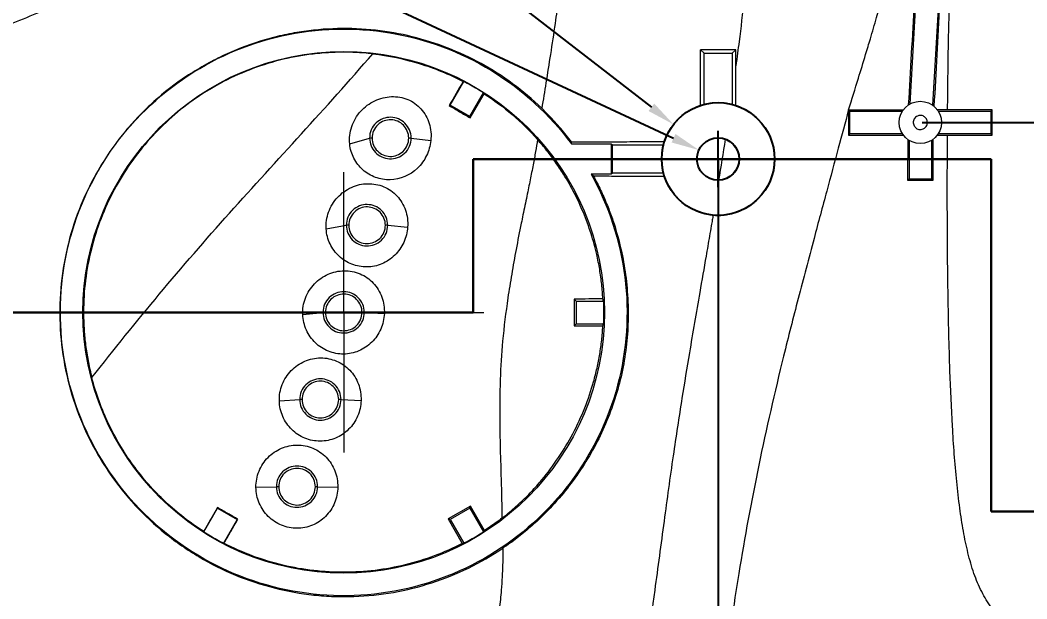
# Model space of a CAD drawing. Header units: inches. Extents: x 1424 to 4050, y 1126 to 1517.
# Drawn here: x 2867.55 to 2903.44, y 1353.7 to 1374.33 of the extents above; entities that cross this region are included whole.
import ezdxf

# ---------------------------------------------------------------- set-up
doc = ezdxf.new("R2010")
doc.units = ezdxf.units.IN
doc.header["$LTSCALE"] = 15
doc.linetypes.add('PHANTOM', pattern=[12.7, 6.35, -1.27, 1.27, -1.27, 1.27, -1.27])
doc.styles.get("Standard").update_dxf_attribs({"font": 'txt', "bigfont": 'gbcbig.shx'})
doc.dimstyles.new('3', dxfattribs={"dimtxt": 3, "dimasz": 1, "dimexe": 0.18, "dimexo": 0.0625, "dimgap": 0.09, "dimtad": 0, "dimdsep": 46, "dimtxsty": 'Standard', "dimcen": 1, "dimclrd": 3, "dimclre": 3, "dimadec": 0, "dimazin": 2, "dimtfac": 1, "dimtofl": 0, "dimtmove": 0, "dimatfit": 3, "dimfxl": 1, "dimtolj": 1, "dimtzin": 0, "dimarcsym": 0})

# ---------------------------------------------------------------- blocks, each defined once
blk = doc.blocks.new('SW_CENTERMARKSYMBOL_9')
at = {"color": 0, "linetype": 'Continuous', "lineweight": 0}
for p, q in [((0, 2.5), (0, 5)), ((0, 0), (0, 2.5)), ((-2.5, 0), (-5, 0)), ((0, 0), (-2.5, 0)), ((0, 0), (0, -2.5)), ((0, 0), (2.5, 0)), ((2.5, 0), (5, 0)), ((0, -2.5), (0, -5))]:
    blk.add_line(p, q, dxfattribs=at)
blk = doc.blocks.new('*D195')
at = {"color": 3, "lineweight": -2}
for p, q in [((2905.881, 1380.933), (2905.881, 1381.933)), ((2900.535, 1380.933), (2906.061, 1380.933)), ((2905.881, 1371.678), (2905.881, 1379.933)), ((2899.703, 1370.678), (2906.061, 1370.678))]:
    blk.add_line(p, q, dxfattribs=at)
at = {"color": 3}
for points in [[(2905.714, 1379.933), (2906.048, 1379.933), (2905.881, 1380.933)], [(2905.714, 1371.678), (2906.048, 1371.678), (2905.881, 1370.678)]]:
    blk.add_solid(points, dxfattribs=at)
at = {"layer": 'Defpoints', "color": 0}
for p in [(2900.472, 1380.933), (2905.881, 1380.933), (2899.64, 1370.678)]:
    blk.add_point(p, dxfattribs=at)
at = {"color": 0, "insert": (2905.881, 1387.273), "char_height": 3, "attachment_point": 5, "rotation": 90}
blk.add_mtext('\\A1;10.25', dxfattribs=at)
blk = doc.blocks.new('*D198')
at = {"color": 3, "lineweight": -2}
for p, q in [((2866.42, 1381.507), (2890.843, 1370.117)), ((2892.432, 1368.375), (2892.432, 1370.375)), ((2891.432, 1369.375), (2893.432, 1369.375))]:
    blk.add_line(p, q, dxfattribs=at)
at = {"color": 3}
blk.add_solid([(2890.913, 1370.268), (2890.773, 1369.965), (2891.749, 1369.694)], dxfattribs=at)
at = {"layer": 'Defpoints', "color": 0}
for p in [(2891.749, 1369.694), (2893.115, 1369.057)]:
    blk.add_point(p, dxfattribs=at)
at = {"color": 0, "insert": (2861.807, 1383.658), "char_height": 3, "attachment_point": 5, "rotation": 334.9966}
blk.add_mtext('\\A1;∅1.51', dxfattribs=at)
blk = doc.blocks.new('*D199')
at = {"color": 3, "lineweight": -2}
for p, q in [((2874.741, 1383.086), (2890.053, 1371.219)), ((2892.432, 1368.375), (2892.432, 1370.375)), ((2891.432, 1369.375), (2893.432, 1369.375))]:
    blk.add_line(p, q, dxfattribs=at)
at = {"color": 3}
blk.add_solid([(2890.155, 1371.351), (2889.951, 1371.087), (2890.844, 1370.607)], dxfattribs=at)
at = {"layer": 'Defpoints', "color": 0}
for p in [(2890.844, 1370.607), (2894.021, 1368.144)]:
    blk.add_point(p, dxfattribs=at)
at = {"color": 0, "insert": (2870.125, 1386.663), "char_height": 3, "attachment_point": 5, "rotation": 322.2249}
blk.add_mtext('\\A1;∅4.02', dxfattribs=at)
blk = doc.blocks.new('*D210')
at = {"color": 3, "lineweight": -2}
for p, q in [((2892.432, 1369.313), (2892.432, 1351.545)), ((2912.733, 1356.75), (2912.733, 1351.545)), ((2893.432, 1351.725), (2898.243, 1351.725)), ((2911.733, 1351.725), (2906.923, 1351.725))]:
    blk.add_line(p, q, dxfattribs=at)
at = {"color": 3}
for points in [[(2893.432, 1351.891), (2893.432, 1351.558), (2892.432, 1351.725)], [(2911.733, 1351.891), (2911.733, 1351.558), (2912.733, 1351.725)]]:
    blk.add_solid(points, dxfattribs=at)
at = {"layer": 'Defpoints', "color": 0}
for p in [(2892.432, 1369.375), (2912.733, 1356.813), (2912.733, 1351.725)]:
    blk.add_point(p, dxfattribs=at)
at = {"color": 0, "insert": (2902.583, 1351.725), "char_height": 3, "attachment_point": 5}
blk.add_mtext('\\A1;20.3', dxfattribs=at)
blk = doc.blocks.new('*D214')
at = {"color": 3, "lineweight": -2}
for p, q in [((2912.733, 1355.813), (2912.733, 1357.813)), ((2911.733, 1356.813), (2913.733, 1356.813)), ((2904.109, 1332.411), (2912.012, 1354.773))]:
    blk.add_line(p, q, dxfattribs=at)
at = {"color": 3}
blk.add_solid([(2911.855, 1354.829), (2912.169, 1354.718), (2912.346, 1355.716)], dxfattribs=at)
at = {"layer": 'Defpoints', "color": 0}
for p in [(2913.121, 1357.911), (2912.346, 1355.716)]:
    blk.add_point(p, dxfattribs=at)
at = {"color": 0, "insert": (2902.08, 1326.669), "char_height": 3, "attachment_point": 5, "rotation": 70.5355}
blk.add_mtext('\\A1;∅2.33', dxfattribs=at)

msp = doc.modelspace()

# ---------------------------------------------------------------- linework, layer by layer
at = {"color": 7, "linetype": 'Continuous', "lineweight": 15}
for p, q in [((2899.275, 1371.338), (2899.785, 1380.338)), ((2900.587, 1380.293), (2900.078, 1371.292)), ((2891.93, 1373.144), (2891.808, 1373.266)), ((2891.93, 1371.321), (2891.93, 1373.144)), ((2891.93, 1373.144), (2892.935, 1373.144)), ((2893.062, 1373.272), (2892.935, 1373.144)), ((2892.935, 1373.144), (2892.935, 1371.321)), ((2882.883, 1371.289), (2883.371, 1372.133)), ((2883.371, 1372.133), (2883.342, 1372.139)), ((2883.58, 1370.887), (2884.067, 1371.731)), ((2883.592, 1370.842), (2884.09, 1371.704)), ((2884.09, 1371.704), (2884.067, 1371.731)), ((2882.883, 1371.289), (2882.846, 1371.28)), ((2883.58, 1370.887), (2882.883, 1371.289)), ((2883.58, 1370.887), (2883.592, 1370.842)), ((2897.082, 1371.126), (2897.081, 1370.23)), ((2897.128, 1371.08), (2897.082, 1371.126)), ((2897.128, 1371.08), (2899.003, 1371.08)), ((2897.128, 1370.276), (2897.128, 1371.08)), ((2900.613, 1371.131), (2900.244, 1371.13)), ((2900.278, 1371.08), (2902.153, 1371.08)), ((2902.153, 1371.08), (2902.202, 1371.129)), ((2902.153, 1371.08), (2902.153, 1370.276)), ((2902.202, 1370.227), (2902.202, 1371.129)), ((2897.128, 1370.276), (2897.081, 1370.23)), ((2899.003, 1370.276), (2897.128, 1370.276)), ((2900.243, 1370.226), (2900.607, 1370.225)), ((2902.153, 1370.276), (2900.278, 1370.276)), ((2902.202, 1370.227), (2902.153, 1370.276)), ((2879.299, 1369.914), (2880.008, 1370.121)), ((2880.097, 1370.121), (2880.008, 1370.121)), ((2881.489, 1370.121), (2881.404, 1370.121)), ((2881.489, 1370.121), (2882.191, 1370.032)), ((2887.203, 1369.919), (2887.203, 1369.986)), ((2887.203, 1369.919), (2888.622, 1369.919)), ((2888.622, 1369.919), (2888.664, 1369.878)), ((2888.622, 1369.919), (2888.622, 1368.831)), ((2888.664, 1369.878), (2890.486, 1369.878)), ((2888.664, 1368.873), (2888.664, 1369.878)), ((2899.189, 1370.075), (2899.188, 1368.617)), ((2899.238, 1370.041), (2899.238, 1368.668)), ((2900.042, 1370.041), (2900.042, 1368.668)), ((2900.094, 1368.617), (2900.093, 1370.076)), ((2888.622, 1368.831), (2887.905, 1368.831)), ((2887.993, 1368.76), (2887.905, 1368.831)), ((2888.664, 1368.873), (2888.622, 1368.831)), ((2890.486, 1368.873), (2888.664, 1368.873)), ((2899.188, 1368.617), (2899.238, 1368.668)), ((2899.238, 1368.668), (2900.042, 1368.668)), ((2900.042, 1368.668), (2900.094, 1368.617)), ((2878.462, 1366.882), (2879.179, 1367.014)), ((2879.265, 1367.014), (2879.179, 1367.014)), ((2880.655, 1367.014), (2880.572, 1367.014)), ((2880.655, 1367.014), (2881.363, 1366.95)), ((2887.305, 1364.382), (2887.377, 1364.31)), ((2887.377, 1364.31), (2888.351, 1364.31)), ((2887.377, 1364.31), (2887.377, 1363.506)), ((2888.351, 1364.31), (2888.324, 1364.389)), ((2877.626, 1363.827), (2878.348, 1363.908)), ((2878.433, 1363.908), (2878.348, 1363.908)), ((2879.822, 1363.908), (2879.739, 1363.908)), ((2879.822, 1363.908), (2880.535, 1363.864)), ((2887.377, 1363.506), (2887.304, 1363.433)), ((2887.377, 1363.506), (2888.351, 1363.506)), ((2888.323, 1363.425), (2888.351, 1363.506)), ((2876.791, 1360.753), (2877.516, 1360.802)), ((2877.6, 1360.802), (2877.516, 1360.802)), ((2878.989, 1360.802), (2878.907, 1360.802)), ((2878.989, 1360.802), (2879.705, 1360.771)), ((2875.958, 1357.673), (2876.685, 1357.695)), ((2876.768, 1357.695), (2876.685, 1357.695)), ((2878.156, 1357.695), (2878.075, 1357.695)), ((2878.156, 1357.695), (2878.874, 1357.679)), ((2874.105, 1356.085), (2874.592, 1356.929)), ((2874.592, 1356.929), (2874.587, 1356.949)), ((2874.592, 1356.929), (2875.289, 1356.527)), ((2883.6, 1357.006), (2882.813, 1356.546)), ((2883.58, 1356.929), (2882.883, 1356.527)), ((2883.6, 1357.006), (2883.58, 1356.929)), ((2883.58, 1356.929), (2884.067, 1356.085)), ((2884.108, 1356.133), (2883.6, 1357.006)), ((2875.289, 1356.527), (2874.801, 1355.683)), ((2875.289, 1356.527), (2875.312, 1356.533)), ((2882.813, 1356.546), (2883.313, 1355.672)), ((2882.883, 1356.527), (2882.813, 1356.546)), ((2882.883, 1356.527), (2883.371, 1355.683)), ((2874.096, 1356.096), (2874.105, 1356.085)), ((2884.067, 1356.085), (2884.108, 1356.133)), ((2874.801, 1355.683), (2874.818, 1355.68)), ((2883.313, 1355.672), (2883.371, 1355.683))]:
    msp.add_line(p, q, dxfattribs=at)
at = {"color": 1, "linetype": 'PHANTOM', "lineweight": 30}
for p, q in [((2902.16, 1369.375), (2883.706, 1369.375)), ((2883.706, 1369.375), (2883.706, 1363.908)), ((2902.16, 1356.813), (2902.16, 1369.375)), ((2883.706, 1363.908), (2851.106, 1363.908)), ((2940.291, 1356.813), (2902.16, 1356.813))]:
    msp.add_line(p, q, dxfattribs=at)
at = {"color": 7, "linetype": 'Continuous', "lineweight": 15, "flags": 128}
msp.add_lwpolyline([(2893.065, 1371.283), (2893.065, 1371.434), (2893.064, 1371.719), (2893.063, 1372.695)], dxfattribs=at)
at = {"color": 7, "linetype": 'Continuous', "lineweight": 15}
for centre, radius in [((2879.086, 1363.908), 9.296), ((2899.64, 1370.678), 0.754)]:
    msp.add_circle(centre, radius, dxfattribs=at)
for radius in [2.01, 0.754]:
    msp.add_circle((2892.432, 1369.375), radius)
for points, knots in [([(2893.171, 1396.788), (2893.181, 1396.615), (2893.203, 1396.242), (2893.244, 1395.641), (2893.299, 1394.901), (2893.371, 1394.03), (2893.489, 1392.634), (2893.658, 1390.639), (2893.833, 1387.942), (2893.92, 1384.891), (2893.867, 1381.009), (2893.641, 1377.701), (2893.353, 1375.005), (2893.225, 1373.928), (2893.124, 1373.134), (2893.086, 1372.846), (2893.066, 1372.694)], [0, 0, 0, 0, 0.023054, 0.049708, 0.07996, 0.121308, 0.164779, 0.262923, 0.378989, 0.505111, 0.639796, 0.851752, 0.904156, 0.965219, 0.981684, 1, 1, 1, 1]), ([(2888.103, 1388.846), (2888.107, 1388.744), (2888.115, 1388.547), (2888.123, 1388.256), (2888.127, 1387.985), (2888.128, 1387.734), (2888.126, 1387.502), (2888.123, 1387.243), (2888.113, 1386.791), (2888.084, 1386.122), (2888.02, 1385.239), (2887.931, 1384.278), (2887.817, 1383.233), (2887.63, 1381.69), (2887.389, 1379.929), (2887.161, 1378.208), (2886.991, 1376.863), (2886.863, 1375.91), (2886.732, 1374.982), (2886.611, 1374.14), (2886.459, 1373.135), (2886.301, 1372.126), (2886.196, 1371.484), (2886.147, 1371.182)], [0, 0, 0, 0, 0.020833, 0.040113, 0.057822, 0.073942, 0.088469, 0.102113, 0.122737, 0.172769, 0.223837, 0.279213, 0.34011, 0.403045, 0.540268, 0.633587, 0.686491, 0.760257, 0.788788, 0.837215, 0.896595, 0.951263, 1, 1, 1, 1]), ([(2863.874, 1372.931), (2864.169, 1373.036), (2864.768, 1373.25), (2865.676, 1373.588), (2866.604, 1373.946), (2867.554, 1374.326), (2868.524, 1374.731), (2869.513, 1375.162), (2870.974, 1375.829), (2872.731, 1376.7), (2874.466, 1377.667), (2875.739, 1378.44), (2876.702, 1379.06), (2877.62, 1379.691), (2878.493, 1380.328), (2879.049, 1380.768), (2879.323, 1380.985)], [0, 0, 0, 0, 0.053736, 0.109025, 0.165881, 0.224323, 0.284354, 0.34598, 0.409215, 0.559507, 0.682037, 0.749351, 0.814796, 0.878379, 0.940114, 1, 1, 1, 1]), ([(2897.082, 1371.126), (2897.199, 1371.502), (2897.405, 1372.159), (2897.663, 1373.005), (2897.88, 1373.726), (2898.165, 1374.697), (2898.531, 1375.988), (2898.951, 1377.514), (2899.347, 1378.972), (2899.6, 1379.922), (2899.724, 1380.386)], [0, 0, 0, 0, 0.12241, 0.214289, 0.275532, 0.357044, 0.529345, 0.693338, 0.850233, 1, 1, 1, 1]), ([(2899.224, 1371.307), (2899.259, 1371.917), (2899.329, 1373.135), (2899.434, 1374.956), (2899.538, 1376.769), (2899.642, 1378.572), (2899.711, 1379.77), (2899.746, 1380.368)], [0, 0, 0, 0, 0.201931, 0.402913, 0.602929, 0.801964, 1, 1, 1, 1]), ([(2900.63, 1380.319), (2900.597, 1379.721), (2900.531, 1378.522), (2900.43, 1376.719), (2900.329, 1374.906), (2900.228, 1373.084), (2900.16, 1371.866), (2900.126, 1371.255)], [0, 0, 0, 0, 0.197969, 0.396969, 0.596986, 0.798001, 1, 1, 1, 1]), ([(2900.613, 1371.131), (2900.616, 1371.522), (2900.624, 1372.305), (2900.646, 1373.871), (2900.702, 1375.827), (2900.823, 1377.779), (2900.94, 1379.339), (2901, 1380.119), (2901.029, 1380.509)], [0, 0, 0, 0, 0.125035, 0.250057, 0.500003, 0.749954, 0.874971, 1, 1, 1, 1]), ([(2887.905, 1368.831), (2888.536, 1367.7), (2888.947, 1366.447), (2889.269, 1363.877), (2889.179, 1362.561), (2888.513, 1360.058), (2887.936, 1358.872), (2886.379, 1356.802), (2885.399, 1355.919), (2883.179, 1354.584), (2881.94, 1354.133), (2879.381, 1353.729), (2878.063, 1353.777), (2875.54, 1354.362), (2874.336, 1354.901), (2872.217, 1356.391), (2871.303, 1357.342), (2869.898, 1359.518), (2869.408, 1360.742), (2868.922, 1363.286), (2868.927, 1364.605), (2869.432, 1367.146), (2869.931, 1368.367), (2871.352, 1370.532), (2872.273, 1371.476), (2874.403, 1372.95), (2875.611, 1373.48), (2878.138, 1374.047), (2879.457, 1374.084), (2882.012, 1373.661), (2883.249, 1373.201), (2885.459, 1371.85), (2886.432, 1370.96), (2887.203, 1369.919)], [0, 0, 0, 0, 0.0625, 0.0625, 0.125, 0.125, 0.1875, 0.1875, 0.25, 0.25, 0.3125, 0.3125, 0.375, 0.375, 0.4375, 0.4375, 0.5, 0.5, 0.5625, 0.5625, 0.625, 0.625, 0.6875, 0.6875, 0.75, 0.75, 0.8125, 0.8125, 0.875, 0.875, 0.9375, 0.9375, 1, 1, 1, 1]), ([(2886.147, 1371.182), (2885.483, 1371.824), (2884.76, 1372.35), (2883.596, 1372.99), (2883.191, 1373.178), (2882.367, 1373.499), (2881.948, 1373.63), (2881.095, 1373.84), (2880.661, 1373.917), (2879.775, 1374.014), (2879.32, 1374.034), (2878.411, 1374.013), (2877.955, 1373.971), (2877.265, 1373.86), (2877.034, 1373.815), (2876.569, 1373.707), (2876.336, 1373.643), (2875.649, 1373.431), (2875.2, 1373.256), (2874.543, 1372.945), (2874.327, 1372.833), (2873.899, 1372.591), (2873.687, 1372.461), (2873.069, 1372.049), (2872.681, 1371.748), (2872.136, 1371.258), (2871.961, 1371.088), (2871.621, 1370.734), (2871.457, 1370.551), (2870.99, 1369.988), (2870.709, 1369.595), (2870.205, 1368.773), (2869.981, 1368.341), (2869.408, 1367.011), (2869.157, 1366.086), (2868.981, 1364.636), (2868.958, 1364.15), (2868.98, 1363.185), (2869.025, 1362.703), (2869.187, 1361.743), (2869.304, 1361.261), (2869.603, 1360.332), (2869.786, 1359.881), (2870.108, 1359.225), (2870.223, 1359.009), (2870.471, 1358.586), (2870.603, 1358.376), (2871.021, 1357.768), (2871.326, 1357.387), (2871.988, 1356.671), (2872.344, 1356.338), (2872.918, 1355.874), (2873.116, 1355.726), (2873.518, 1355.447), (2873.723, 1355.315), (2874.349, 1354.944), (2874.783, 1354.728), (2875.679, 1354.358), (2876.146, 1354.204), (2877.079, 1353.968), (2877.55, 1353.884), (2878.26, 1353.808), (2878.497, 1353.791), (2878.974, 1353.774), (2879.213, 1353.774), (2880.402, 1353.815), (2881.324, 1353.978), (2882.67, 1354.413), (2883.108, 1354.59), (2883.955, 1355.001), (2884.364, 1355.236), (2884.76, 1355.502)], [0, 0, 0, 0, 0.0625, 0.0625, 0.09375, 0.09375, 0.125, 0.125, 0.15625, 0.15625, 0.1875, 0.1875, 0.21875, 0.21875, 0.234375, 0.234375, 0.25, 0.25, 0.28125, 0.28125, 0.296875, 0.296875, 0.3125, 0.3125, 0.34375, 0.34375, 0.359375, 0.359375, 0.375, 0.375, 0.40625, 0.40625, 0.4375, 0.4375, 0.5, 0.5, 0.53125, 0.53125, 0.5625, 0.5625, 0.59375, 0.59375, 0.625, 0.625, 0.640625, 0.640625, 0.65625, 0.65625, 0.6875, 0.6875, 0.71875, 0.71875, 0.734375, 0.734375, 0.75, 0.75, 0.78125, 0.78125, 0.8125, 0.8125, 0.84375, 0.84375, 0.859375, 0.859375, 0.875, 0.875, 0.9375, 0.9375, 0.96875, 0.96875, 1, 1, 1, 1]), ([(2880.12, 1373.124), (2880.015, 1373.135), (2879.805, 1373.157), (2879.49, 1373.175), (2879.174, 1373.184), (2878.859, 1373.181), (2878.544, 1373.168), (2878.229, 1373.144), (2877.642, 1373.08), (2876.791, 1372.918), (2875.705, 1372.569), (2874.669, 1372.09), (2873.398, 1371.299), (2872.014, 1370.044), (2870.967, 1368.497), (2870.363, 1367.127), (2870.035, 1366.034), (2869.842, 1364.91), (2869.799, 1363.965), (2869.832, 1363.218), (2869.89, 1362.668), (2869.978, 1362.122), (2870.064, 1361.764), (2870.108, 1361.585)], [0, 0, 0, 0, 0.017655, 0.03526, 0.052836, 0.070402, 0.08798, 0.10559, 0.123252, 0.186685, 0.250147, 0.31358, 0.377042, 0.500006, 0.62297, 0.686404, 0.749865, 0.813299, 0.87676, 0.90762, 0.938373, 0.96913, 1, 1, 1, 1]), ([(2870.108, 1361.585), (2870.897, 1362.585), (2871.695, 1363.579), (2873.329, 1365.532), (2874.164, 1366.493), (2875.86, 1368.392), (2876.722, 1369.33), (2878.435, 1371.215), (2879.286, 1372.162), (2880.12, 1373.124)], [0, 0, 0, 0, 0.25, 0.25, 0.5, 0.5, 0.75, 0.75, 1, 1, 1, 1]), ([(2880.12, 1373.124), (2880.692, 1373.059), (2881.244, 1372.942), (2882.316, 1372.614), (2882.837, 1372.402), (2883.342, 1372.139)], [0, 0, 0, 0, 0.5, 0.5, 1, 1, 1, 1]), ([(2891.805, 1371.285), (2891.806, 1371.613), (2891.806, 1372.274), (2891.807, 1372.934), (2891.808, 1373.266)], [0, 0, 0, 0, 0.496486, 1, 1, 1, 1]), ([(2893.062, 1373.272), (2892.857, 1373.271), (2892.44, 1373.269), (2892.02, 1373.267), (2891.808, 1373.266)], [0, 0, 0, 0, 0.493938, 1, 1, 1, 1]), ([(2893.063, 1372.695), (2893.063, 1372.78), (2893.063, 1372.973), (2893.063, 1373.165), (2893.062, 1373.272)], [0, 0, 0, 0, 0.444905, 1, 1, 1, 1]), ([(2884.067, 1371.731), (2883.991, 1371.778), (2883.839, 1371.873), (2883.607, 1372.007), (2883.449, 1372.091), (2883.371, 1372.133)], [0, 0, 0, 0, 0.33338, 0.66662, 1, 1, 1, 1]), ([(2879.299, 1369.914), (2879.289, 1370.018), (2879.29, 1370.121), (2879.314, 1370.328), (2879.337, 1370.432), (2879.439, 1370.73), (2879.549, 1370.919), (2879.761, 1371.155), (2879.841, 1371.227), (2880.011, 1371.353), (2880.101, 1371.407), (2880.384, 1371.543), (2880.586, 1371.592), (2880.887, 1371.602), (2880.986, 1371.595), (2881.18, 1371.561), (2881.276, 1371.534), (2881.545, 1371.423), (2881.707, 1371.307), (2881.903, 1371.088), (2881.962, 1371.007), (2882.061, 1370.834), (2882.101, 1370.743), (2882.163, 1370.549), (2882.183, 1370.447), (2882.202, 1370.241), (2882.201, 1370.137), (2882.191, 1370.032)], [0, 0, 0, 0, 0.0625, 0.0625, 0.125, 0.125, 0.25, 0.25, 0.3125, 0.3125, 0.375, 0.375, 0.5, 0.5, 0.5625, 0.5625, 0.625, 0.625, 0.75, 0.75, 0.8125, 0.8125, 0.875, 0.875, 0.9375, 0.9375, 1, 1, 1, 1]), ([(2882.846, 1371.28), (2882.97, 1371.207), (2883.218, 1371.061), (2883.467, 1370.915), (2883.592, 1370.842)], [0, 0, 0, 0, 0.4966018, 1, 1, 1, 1]), ([(2892.432, 1371.385), (2892.695, 1371.385), (2892.958, 1371.333), (2893.445, 1371.132), (2893.668, 1370.983), (2894.04, 1370.61), (2894.189, 1370.388), (2894.39, 1369.901), (2894.442, 1369.638), (2894.442, 1369.112), (2894.39, 1368.849), (2894.189, 1368.363), (2894.04, 1368.14), (2893.668, 1367.768), (2893.445, 1367.619), (2892.958, 1367.418), (2892.695, 1367.365), (2892.169, 1367.365), (2891.906, 1367.418), (2891.42, 1367.619), (2891.197, 1367.768), (2890.825, 1368.14), (2890.676, 1368.363), (2890.475, 1368.849), (2890.422, 1369.112), (2890.422, 1369.638), (2890.475, 1369.901), (2890.676, 1370.388), (2890.825, 1370.61), (2891.197, 1370.983), (2891.42, 1371.132), (2891.906, 1371.333), (2892.169, 1371.385), (2892.432, 1371.385)], [0, 0, 0, 0, 0.0625, 0.0625, 0.125, 0.125, 0.1875, 0.1875, 0.25, 0.25, 0.3125, 0.3125, 0.375, 0.375, 0.4375, 0.4375, 0.5, 0.5, 0.5625, 0.5625, 0.625, 0.625, 0.6875, 0.6875, 0.75, 0.75, 0.8125, 0.8125, 0.875, 0.875, 0.9375, 0.9375, 1, 1, 1, 1]), ([(2881.489, 1370.121), (2881.489, 1370.222), (2881.468, 1370.321), (2881.391, 1370.501), (2881.335, 1370.582), (2881.2, 1370.715), (2881.12, 1370.767), (2880.949, 1370.839), (2880.857, 1370.859), (2880.673, 1370.864), (2880.577, 1370.849), (2880.398, 1370.782), (2880.312, 1370.729), (2880.166, 1370.592), (2880.106, 1370.507), (2880.027, 1370.318), (2880.008, 1370.219), (2880.008, 1370.121)], [0, 0, 0, 0, 0.125, 0.125, 0.25, 0.25, 0.375, 0.375, 0.5, 0.5, 0.625, 0.625, 0.75, 0.75, 0.875, 0.875, 1, 1, 1, 1]), ([(2887.203, 1369.986), (2887.142, 1370.066), (2887.018, 1370.227), (2886.821, 1370.466), (2886.61, 1370.706), (2886.386, 1370.946), (2886.227, 1371.103), (2886.147, 1371.182)], [0, 0, 0, 0, 0.186807, 0.380203, 0.580196, 0.786793, 1, 1, 1, 1]), ([(2897.082, 1371.126), (2896.96, 1370.671), (2896.701, 1369.706), (2896.289, 1368.18), (2895.809, 1366.394), (2895.289, 1364.436), (2894.607, 1361.746), (2893.857, 1358.489), (2893.168, 1354.746), (2892.588, 1350.711), (2892.196, 1347.231), (2891.919, 1344.176), (2891.766, 1342.205), (2891.647, 1340.463), (2891.551, 1338.958), (2891.495, 1337.96), (2891.467, 1337.465)], [0, 0, 0, 0, 0.0413079, 0.0874621, 0.1384359, 0.2032759, 0.2648709, 0.3814118, 0.4959422, 0.598211, 0.7386187, 0.8029714, 0.8674265, 0.9121455, 0.9563352, 1, 1, 1, 1]), ([(2899.64, 1370.93), (2899.684, 1370.929), (2899.772, 1370.906), (2899.868, 1370.81), (2899.898, 1370.697), (2899.884, 1370.605), (2899.852, 1370.533), (2899.799, 1370.479), (2899.735, 1370.441), (2899.665, 1370.425), (2899.59, 1370.428), (2899.519, 1370.453), (2899.47, 1370.491), (2899.438, 1370.529), (2899.41, 1370.569), (2899.382, 1370.652), (2899.391, 1370.755), (2899.444, 1370.84), (2899.499, 1370.89), (2899.555, 1370.918), (2899.603, 1370.928), (2899.628, 1370.93), (2899.64, 1370.93)], [0, 0, 0, 0, 0.082811, 0.165621, 0.248432, 0.295128, 0.34187, 0.396825, 0.436604, 0.482967, 0.531257, 0.577915, 0.624538, 0.648363, 0.672224, 0.718167, 0.811965, 0.858329, 0.906544, 0.952539, 0.975838, 1, 1, 1, 1]), ([(2902.202, 1371.129), (2902.026, 1371.129), (2901.675, 1371.13), (2901.145, 1371.13), (2900.79, 1371.131), (2900.613, 1371.131)], [0, 0, 0, 0, 0.3315069, 0.6648188, 1, 1, 1, 1]), ([(2881.404, 1370.121), (2881.404, 1370.297), (2881.331, 1370.463), (2881.099, 1370.698), (2880.938, 1370.768), (2880.606, 1370.779), (2880.43, 1370.717), (2880.238, 1370.535), (2880.186, 1370.461), (2880.115, 1370.297), (2880.097, 1370.209), (2880.097, 1370.121)], [0, 0, 0, 0, 0.25, 0.25, 0.5, 0.5, 0.75, 0.75, 0.875, 0.875, 1, 1, 1, 1]), ([(2897.081, 1370.23), (2897.407, 1370.229), (2898.058, 1370.228), (2898.711, 1370.227), (2899.037, 1370.227)], [0, 0, 0, 0, 0.499967, 1, 1, 1, 1]), ([(2916.899, 1351.394), (2916.635, 1351.388), (2916.122, 1351.376), (2915.371, 1351.362), (2914.663, 1351.351), (2913.997, 1351.343), (2913.374, 1351.339), (2912.795, 1351.337), (2912.259, 1351.338), (2911.55, 1351.345), (2910.662, 1351.362), (2909.289, 1351.404), (2907.97, 1351.468), (2906.738, 1351.573), (2905.886, 1351.674), (2905.113, 1351.804), (2904.377, 1351.981), (2903.714, 1352.211), (2903.109, 1352.515), (2902.593, 1352.9), (2902.154, 1353.38), (2901.808, 1353.956), (2901.532, 1354.615), (2901.328, 1355.342), (2901.164, 1356.12), (2901.036, 1356.97), (2900.894, 1358.216), (2900.776, 1359.85), (2900.681, 1362.056), (2900.622, 1364.51), (2900.602, 1366.879), (2900.601, 1368.79), (2900.605, 1369.795), (2900.607, 1370.225)], [0, 0, 0, 0, 0.024956, 0.048537, 0.070742, 0.091573, 0.111029, 0.129111, 0.14582, 0.161157, 0.195346, 0.228594, 0.289094, 0.318041, 0.343245, 0.368661, 0.390674, 0.413352, 0.433509, 0.453208, 0.47261, 0.493398, 0.515085, 0.53865, 0.563217, 0.588794, 0.618242, 0.67936, 0.740529, 0.822842, 0.906818, 0.960135, 1, 1, 1, 1]), ([(2900.607, 1370.225), (2900.874, 1370.225), (2901.407, 1370.226), (2901.938, 1370.227), (2902.202, 1370.227)], [0, 0, 0, 0, 0.502096, 1, 1, 1, 1]), ([(2882.191, 1370.032), (2882.181, 1369.939), (2882.163, 1369.849), (2882.112, 1369.67), (2882.079, 1369.581), (2881.998, 1369.414), (2881.951, 1369.335), (2881.842, 1369.184), (2881.781, 1369.112), (2881.452, 1368.791), (2881.091, 1368.641), (2880.561, 1368.628), (2880.383, 1368.66), (2880.136, 1368.75), (2880.056, 1368.788), (2879.906, 1368.878), (2879.836, 1368.929), (2879.705, 1369.045), (2879.644, 1369.11), (2879.536, 1369.249), (2879.489, 1369.323), (2879.368, 1369.559), (2879.316, 1369.733), (2879.299, 1369.914)], [0, 0, 0, 0, 0.0625, 0.0625, 0.125, 0.125, 0.1875, 0.1875, 0.25, 0.25, 0.5, 0.5, 0.625, 0.625, 0.6875, 0.6875, 0.75, 0.75, 0.8125, 0.8125, 0.875, 0.875, 1, 1, 1, 1]), ([(2880.008, 1370.121), (2880.009, 1370.023), (2880.028, 1369.932), (2880.099, 1369.758), (2880.15, 1369.68), (2880.279, 1369.545), (2880.355, 1369.491), (2880.526, 1369.413), (2880.618, 1369.39), (2880.811, 1369.38), (2880.909, 1369.394), (2881.095, 1369.461), (2881.182, 1369.514), (2881.329, 1369.651), (2881.388, 1369.736), (2881.468, 1369.92), (2881.489, 1370.02), (2881.489, 1370.121)], [0, 0, 0, 0, 0.125, 0.125, 0.25, 0.25, 0.375, 0.375, 0.5, 0.5, 0.625, 0.625, 0.75, 0.75, 0.875, 0.875, 1, 1, 1, 1]), ([(2880.097, 1370.121), (2880.097, 1369.945), (2880.169, 1369.78), (2880.403, 1369.544), (2880.566, 1369.472), (2880.899, 1369.463), (2881.074, 1369.527), (2881.264, 1369.708), (2881.316, 1369.782), (2881.386, 1369.945), (2881.404, 1370.033), (2881.404, 1370.121)], [0, 0, 0, 0, 0.25, 0.25, 0.5, 0.5, 0.75, 0.75, 0.875, 0.875, 1, 1, 1, 1]), ([(2885.998, 1370.068), (2885.974, 1369.926), (2885.923, 1369.624), (2885.834, 1369.147), (2885.73, 1368.618), (2885.609, 1368.024), (2885.502, 1367.509), (2885.37, 1366.876), (2885.232, 1366.174), (2885.072, 1365.284), (2884.898, 1364.195), (2884.738, 1362.943), (2884.652, 1361.452), (2884.64, 1360.314), (2884.658, 1359.251), (2884.682, 1358.401), (2884.712, 1357.434), (2884.723, 1356.849), (2884.728, 1356.571)], [0, 0, 0, 0, 0.031868, 0.067617, 0.107277, 0.150747, 0.201205, 0.223106, 0.293133, 0.35901, 0.422152, 0.536153, 0.636781, 0.751049, 0.786954, 0.871148, 0.938738, 1, 1, 1, 1]), ([(2888.324, 1364.389), (2888.319, 1364.475), (2888.308, 1364.647), (2888.284, 1364.907), (2888.252, 1365.171), (2888.211, 1365.437), (2888.163, 1365.705), (2888.072, 1366.134), (2887.909, 1366.73), (2887.644, 1367.456), (2887.314, 1368.167), (2886.976, 1368.762), (2886.64, 1369.266), (2886.334, 1369.677), (2886.11, 1369.937), (2885.998, 1370.068)], [0, 0, 0, 0, 0.040003, 0.080764, 0.122252, 0.164434, 0.207271, 0.250728, 0.371365, 0.499485, 0.619384, 0.748799, 0.831124, 0.914771, 1, 1, 1, 1]), ([(2887.203, 1369.986), (2887.388, 1369.987), (2887.761, 1369.988), (2888.317, 1369.99), (2888.962, 1369.992), (2889.698, 1369.996), (2890.245, 1369.998), (2890.521, 1369.999)], [0, 0, 0, 0, 0.166039, 0.3329126, 0.5000031, 0.7473026, 1, 1, 1, 1]), ([(2892.432, 1370.129), (2892.235, 1370.129), (2892.039, 1370.048), (2891.76, 1369.769), (2891.679, 1369.573), (2891.679, 1369.178), (2891.76, 1368.982), (2892.039, 1368.703), (2892.235, 1368.622), (2892.63, 1368.622), (2892.826, 1368.703), (2893.105, 1368.982), (2893.186, 1369.178), (2893.186, 1369.573), (2893.105, 1369.769), (2892.826, 1370.048), (2892.63, 1370.129), (2892.432, 1370.129)], [0, 0, 0, 0, 0.125, 0.125, 0.25, 0.25, 0.375, 0.375, 0.5, 0.5, 0.625, 0.625, 0.75, 0.75, 0.875, 0.875, 1, 1, 1, 1]), ([(2887.993, 1368.76), (2888.037, 1368.679), (2888.123, 1368.517), (2888.243, 1368.272), (2888.355, 1368.027), (2888.459, 1367.784), (2888.554, 1367.543), (2888.641, 1367.304), (2888.797, 1366.844), (2888.982, 1366.164), (2889.149, 1365.233), (2889.23, 1364.304), (2889.228, 1363.36), (2889.139, 1362.426), (2888.961, 1361.501), (2888.691, 1360.593), (2888.342, 1359.721), (2887.909, 1358.88), (2887.412, 1358.098), (2886.84, 1357.355), (2886.278, 1356.745), (2885.74, 1356.246), (2885.263, 1355.853), (2884.928, 1355.619), (2884.76, 1355.502)], [0, 0, 0, 0, 0.019037, 0.037745, 0.056107, 0.074107, 0.09173, 0.108959, 0.12578, 0.190263, 0.250854, 0.314818, 0.375261, 0.437339, 0.499513, 0.560558, 0.623895, 0.685319, 0.748624, 0.809085, 0.874052, 0.916322, 0.958235, 1, 1, 1, 1]), ([(2890.522, 1368.751), (2890.309, 1368.751), (2889.891, 1368.753), (2889.26, 1368.755), (2888.631, 1368.758), (2888.206, 1368.759), (2887.993, 1368.76)], [0, 0, 0, 0, 0.254778, 0.5, 0.749874, 1, 1, 1, 1]), ([(2878.462, 1366.882), (2878.455, 1366.985), (2878.459, 1367.086), (2878.488, 1367.288), (2878.513, 1367.389), (2878.618, 1367.679), (2878.728, 1367.859), (2879.007, 1368.158), (2879.177, 1368.279), (2879.453, 1368.406), (2879.55, 1368.439), (2879.743, 1368.483), (2879.841, 1368.494), (2880.039, 1368.497), (2880.137, 1368.489), (2880.329, 1368.454), (2880.424, 1368.426), (2880.603, 1368.352), (2880.687, 1368.306), (2880.846, 1368.194), (2880.92, 1368.129), (2881.117, 1367.912), (2881.222, 1367.739), (2881.32, 1367.457), (2881.343, 1367.358), (2881.368, 1367.156), (2881.37, 1367.053), (2881.363, 1366.95)], [0, 0, 0, 0, 0.0625, 0.0625, 0.125, 0.125, 0.25, 0.25, 0.375, 0.375, 0.4375, 0.4375, 0.5, 0.5, 0.5625, 0.5625, 0.625, 0.625, 0.6875, 0.6875, 0.75, 0.75, 0.875, 0.875, 0.9375, 0.9375, 1, 1, 1, 1]), ([(2899.188, 1368.617), (2899.339, 1368.617), (2899.641, 1368.617), (2899.943, 1368.617), (2900.094, 1368.617)], [0, 0, 0, 0, 0.5, 1, 1, 1, 1]), ([(2880.655, 1367.014), (2880.655, 1367.114), (2880.634, 1367.212), (2880.558, 1367.392), (2880.503, 1367.473), (2880.367, 1367.606), (2880.286, 1367.66), (2880.113, 1367.731), (2880.02, 1367.751), (2879.833, 1367.754), (2879.738, 1367.737), (2879.56, 1367.668), (2879.476, 1367.616), (2879.334, 1367.479), (2879.276, 1367.396), (2879.198, 1367.212), (2879.178, 1367.113), (2879.179, 1367.014)], [0, 0, 0, 0, 0.125, 0.125, 0.25, 0.25, 0.375, 0.375, 0.5, 0.5, 0.625, 0.625, 0.75, 0.75, 0.875, 0.875, 1, 1, 1, 1]), ([(2880.572, 1367.014), (2880.572, 1367.19), (2880.499, 1367.358), (2880.263, 1367.594), (2880.099, 1367.664), (2879.765, 1367.671), (2879.592, 1367.607), (2879.34, 1367.365), (2879.265, 1367.19), (2879.265, 1367.014)], [0, 0, 0, 0, 0.25, 0.25, 0.5, 0.5, 0.75, 0.75, 1, 1, 1, 1]), ([(2892.257, 1367.373), (2892.246, 1367.317), (2892.221, 1367.191), (2892.178, 1366.943), (2892.105, 1366.513), (2891.968, 1365.72), (2891.728, 1364.335), (2891.435, 1362.648), (2891.117, 1360.709), (2890.812, 1358.708), (2890.495, 1356.422), (2890.116, 1353.563), (2889.77, 1351.052), (2889.441, 1348.952), (2889.195, 1347.476), (2888.861, 1345.667), (2888.463, 1343.787), (2888.037, 1342.088), (2887.654, 1340.727), (2887.294, 1339.601), (2886.968, 1338.681), (2886.731, 1338.065), (2886.542, 1337.6), (2886.4, 1337.266), (2886.264, 1336.953), (2886.169, 1336.754), (2886.128, 1336.666)], [0, 0, 0, 0, 0.005371, 0.012091, 0.023867, 0.046512, 0.088147, 0.156676, 0.208163, 0.273772, 0.347782, 0.426178, 0.546281, 0.587479, 0.627477, 0.688211, 0.762252, 0.810805, 0.856335, 0.898923, 0.92631, 0.952746, 0.96497, 0.977029, 0.989838, 1, 1, 1, 1]), ([(2881.363, 1366.95), (2881.357, 1366.856), (2881.341, 1366.763), (2881.295, 1366.581), (2881.264, 1366.491), (2881.185, 1366.319), (2881.138, 1366.238), (2881.031, 1366.084), (2880.97, 1366.011), (2880.771, 1365.815), (2880.613, 1365.709), (2880.275, 1365.568), (2880.092, 1365.53), (2879.73, 1365.525), (2879.548, 1365.558), (2879.212, 1365.688), (2879.055, 1365.786), (2878.856, 1365.971), (2878.794, 1366.04), (2878.687, 1366.187), (2878.64, 1366.265), (2878.56, 1366.431), (2878.528, 1366.519), (2878.482, 1366.697), (2878.468, 1366.789), (2878.462, 1366.882)], [0, 0, 0, 0, 0.0625, 0.0625, 0.125, 0.125, 0.1875, 0.1875, 0.25, 0.25, 0.375, 0.375, 0.5, 0.5, 0.625, 0.625, 0.75, 0.75, 0.8125, 0.8125, 0.875, 0.875, 0.9375, 0.9375, 1, 1, 1, 1]), ([(2879.179, 1367.014), (2879.179, 1366.916), (2879.199, 1366.821), (2879.273, 1366.645), (2879.326, 1366.565), (2879.523, 1366.366), (2879.707, 1366.285), (2879.992, 1366.277), (2880.089, 1366.293), (2880.27, 1366.361), (2880.356, 1366.415), (2880.499, 1366.551), (2880.556, 1366.633), (2880.635, 1366.817), (2880.655, 1366.915), (2880.655, 1367.014)], [0, 0, 0, 0, 0.125, 0.125, 0.25, 0.25, 0.5, 0.5, 0.625, 0.625, 0.75, 0.75, 0.875, 0.875, 1, 1, 1, 1]), ([(2879.265, 1367.014), (2879.265, 1366.839), (2879.338, 1366.671), (2879.575, 1366.434), (2879.741, 1366.364), (2880.075, 1366.359), (2880.247, 1366.424), (2880.497, 1366.665), (2880.572, 1366.839), (2880.572, 1367.014)], [0, 0, 0, 0, 0.25, 0.25, 0.5, 0.5, 0.75, 0.75, 1, 1, 1, 1]), ([(2877.626, 1363.827), (2877.622, 1363.928), (2877.628, 1364.028), (2877.66, 1364.226), (2877.687, 1364.325), (2877.758, 1364.513), (2877.803, 1364.603), (2877.911, 1364.773), (2877.973, 1364.854), (2878.18, 1365.071), (2878.347, 1365.188), (2878.618, 1365.307), (2878.714, 1365.338), (2878.905, 1365.379), (2879.002, 1365.39), (2879.295, 1365.394), (2879.487, 1365.357), (2879.756, 1365.244), (2879.841, 1365.198), (2879.999, 1365.088), (2880.073, 1365.023), (2880.206, 1364.881), (2880.265, 1364.803), (2880.369, 1364.636), (2880.413, 1364.547), (2880.514, 1364.269), (2880.542, 1364.067), (2880.535, 1363.864)], [0, 0, 0, 0, 0.0625, 0.0625, 0.125, 0.125, 0.1875, 0.1875, 0.25, 0.25, 0.375, 0.375, 0.4375, 0.4375, 0.5, 0.5, 0.625, 0.625, 0.6875, 0.6875, 0.75, 0.75, 0.8125, 0.8125, 0.875, 0.875, 1, 1, 1, 1]), ([(2879.822, 1363.908), (2879.822, 1364.007), (2879.801, 1364.104), (2879.725, 1364.284), (2879.67, 1364.365), (2879.534, 1364.499), (2879.452, 1364.553), (2879.278, 1364.624), (2879.184, 1364.643), (2878.902, 1364.646), (2878.711, 1364.573), (2878.431, 1364.301), (2878.347, 1364.106), (2878.348, 1363.908)], [0, 0, 0, 0, 0.125, 0.125, 0.25, 0.25, 0.375, 0.375, 0.5, 0.5, 0.75, 0.75, 1, 1, 1, 1]), ([(2879.739, 1363.908), (2879.739, 1364.084), (2879.666, 1364.252), (2879.428, 1364.489), (2879.262, 1364.559), (2878.927, 1364.564), (2878.756, 1364.498), (2878.507, 1364.256), (2878.433, 1364.084), (2878.433, 1363.908)], [0, 0, 0, 0, 0.25, 0.25, 0.5, 0.5, 0.75, 0.75, 1, 1, 1, 1]), ([(2887.305, 1364.382), (2887.305, 1364.225), (2887.305, 1363.909), (2887.304, 1363.592), (2887.304, 1363.433)], [0, 0, 0, 0, 0.495567, 1, 1, 1, 1]), ([(2888.324, 1364.389), (2888.156, 1364.388), (2887.817, 1364.386), (2887.477, 1364.383), (2887.305, 1364.382)], [0, 0, 0, 0, 0.495791, 1, 1, 1, 1]), ([(2888.351, 1363.506), (2888.355, 1363.595), (2888.361, 1363.774), (2888.361, 1364.042), (2888.355, 1364.221), (2888.351, 1364.31)], [0, 0, 0, 0, 0.3333798, 0.6666202, 1, 1, 1, 1]), ([(2880.535, 1363.864), (2880.525, 1363.673), (2880.482, 1363.485), (2880.366, 1363.223), (2880.32, 1363.14), (2880.213, 1362.984), (2880.152, 1362.91), (2879.952, 1362.71), (2879.793, 1362.604), (2879.45, 1362.461), (2879.264, 1362.423), (2878.897, 1362.421), (2878.711, 1362.457), (2878.455, 1362.559), (2878.371, 1362.602), (2878.216, 1362.702), (2878.143, 1362.759), (2878.01, 1362.888), (2877.948, 1362.961), (2877.841, 1363.113), (2877.794, 1363.194), (2877.677, 1363.452), (2877.635, 1363.636), (2877.626, 1363.827)], [0, 0, 0, 0, 0.125, 0.125, 0.1875, 0.1875, 0.25, 0.25, 0.375, 0.375, 0.5, 0.5, 0.625, 0.625, 0.6875, 0.6875, 0.75, 0.75, 0.8125, 0.8125, 0.875, 0.875, 1, 1, 1, 1]), ([(2878.348, 1363.908), (2878.348, 1363.809), (2878.368, 1363.713), (2878.443, 1363.536), (2878.497, 1363.456), (2878.697, 1363.256), (2878.883, 1363.177), (2879.262, 1363.17), (2879.456, 1363.243), (2879.738, 1363.516), (2879.822, 1363.71), (2879.822, 1363.908)], [0, 0, 0, 0, 0.125, 0.125, 0.25, 0.25, 0.5, 0.5, 0.75, 0.75, 1, 1, 1, 1]), ([(2878.433, 1363.908), (2878.433, 1363.733), (2878.506, 1363.564), (2878.745, 1363.325), (2878.912, 1363.256), (2879.248, 1363.253), (2879.418, 1363.319), (2879.665, 1363.56), (2879.739, 1363.733), (2879.739, 1363.908)], [0, 0, 0, 0, 0.25, 0.25, 0.5, 0.5, 0.75, 0.75, 1, 1, 1, 1]), ([(2884.728, 1356.571), (2884.803, 1356.631), (2884.954, 1356.749), (2885.171, 1356.934), (2885.382, 1357.125), (2885.584, 1357.321), (2885.779, 1357.522), (2885.966, 1357.727), (2886.304, 1358.119), (2886.756, 1358.722), (2887.27, 1359.583), (2887.689, 1360.488), (2887.958, 1361.28), (2888.121, 1361.924), (2888.217, 1362.418), (2888.288, 1362.919), (2888.312, 1363.256), (2888.323, 1363.425)], [0, 0, 0, 0, 0.036892, 0.073402, 0.109572, 0.145436, 0.18101, 0.216296, 0.251288, 0.377491, 0.500987, 0.627917, 0.749771, 0.811894, 0.874469, 0.936783, 1, 1, 1, 1]), ([(2887.304, 1363.433), (2887.476, 1363.431), (2887.817, 1363.429), (2888.156, 1363.427), (2888.323, 1363.425)], [0, 0, 0, 0, 0.504993, 1, 1, 1, 1]), ([(2876.791, 1360.753), (2876.79, 1360.853), (2876.796, 1360.952), (2876.83, 1361.147), (2876.858, 1361.244), (2876.931, 1361.429), (2876.976, 1361.517), (2877.083, 1361.684), (2877.146, 1361.763), (2877.351, 1361.975), (2877.517, 1362.089), (2877.786, 1362.205), (2877.88, 1362.235), (2878.071, 1362.274), (2878.166, 1362.285), (2878.36, 1362.286), (2878.457, 1362.277), (2878.645, 1362.239), (2878.737, 1362.211), (2879.005, 1362.099), (2879.165, 1361.988), (2879.366, 1361.776), (2879.425, 1361.699), (2879.53, 1361.535), (2879.574, 1361.446), (2879.679, 1361.171), (2879.709, 1360.972), (2879.705, 1360.771)], [0, 0, 0, 0, 0.0625, 0.0625, 0.125, 0.125, 0.1875, 0.1875, 0.25, 0.25, 0.375, 0.375, 0.4375, 0.4375, 0.5, 0.5, 0.5625, 0.5625, 0.625, 0.625, 0.75, 0.75, 0.8125, 0.8125, 0.875, 0.875, 1, 1, 1, 1]), ([(2874.096, 1356.096), (2873.605, 1356.409), (2873.15, 1356.764), (2872.521, 1357.355), (2872.32, 1357.562), (2871.937, 1357.997), (2871.754, 1358.226), (2871.241, 1358.931), (2870.947, 1359.427), (2870.454, 1360.47), (2870.254, 1361.02), (2870.108, 1361.585)], [0, 0, 0, 0, 0.25, 0.25, 0.375, 0.375, 0.5, 0.5, 0.75, 0.75, 1, 1, 1, 1]), ([(2878.989, 1360.802), (2878.989, 1360.9), (2878.969, 1360.997), (2878.893, 1361.177), (2878.837, 1361.258), (2878.7, 1361.392), (2878.619, 1361.446), (2878.444, 1361.518), (2878.349, 1361.537), (2878.066, 1361.538), (2877.877, 1361.463), (2877.599, 1361.192), (2877.516, 1360.999), (2877.516, 1360.802)], [0, 0, 0, 0, 0.125, 0.125, 0.25, 0.25, 0.375, 0.375, 0.5, 0.5, 0.75, 0.75, 1, 1, 1, 1]), ([(2878.907, 1360.802), (2878.907, 1360.977), (2878.834, 1361.146), (2878.594, 1361.384), (2878.427, 1361.453), (2878.091, 1361.456), (2877.921, 1361.39), (2877.673, 1361.148), (2877.6, 1360.977), (2877.6, 1360.802)], [0, 0, 0, 0, 0.25, 0.25, 0.5, 0.5, 0.75, 0.75, 1, 1, 1, 1]), ([(2879.705, 1360.771), (2879.698, 1360.578), (2879.657, 1360.389), (2879.543, 1360.124), (2879.497, 1360.04), (2879.39, 1359.882), (2879.328, 1359.807), (2879.128, 1359.606), (2878.968, 1359.498), (2878.622, 1359.355), (2878.434, 1359.317), (2878.062, 1359.317), (2877.875, 1359.353), (2877.616, 1359.459), (2877.531, 1359.504), (2877.375, 1359.607), (2877.302, 1359.666), (2877.167, 1359.798), (2877.106, 1359.872), (2876.999, 1360.028), (2876.953, 1360.11), (2876.837, 1360.374), (2876.798, 1360.56), (2876.791, 1360.753)], [0, 0, 0, 0, 0.125, 0.125, 0.1875, 0.1875, 0.25, 0.25, 0.375, 0.375, 0.5, 0.5, 0.625, 0.625, 0.6875, 0.6875, 0.75, 0.75, 0.8125, 0.8125, 0.875, 0.875, 1, 1, 1, 1]), ([(2877.516, 1360.802), (2877.516, 1360.703), (2877.536, 1360.607), (2877.611, 1360.429), (2877.666, 1360.348), (2877.867, 1360.148), (2878.055, 1360.07), (2878.339, 1360.066), (2878.434, 1360.084), (2878.613, 1360.154), (2878.696, 1360.207), (2878.906, 1360.411), (2878.989, 1360.604), (2878.989, 1360.802)], [0, 0, 0, 0, 0.125, 0.125, 0.25, 0.25, 0.5, 0.5, 0.625, 0.625, 0.75, 0.75, 1, 1, 1, 1]), ([(2877.6, 1360.802), (2877.6, 1360.714), (2877.618, 1360.628), (2877.685, 1360.47), (2877.734, 1360.397), (2877.914, 1360.218), (2878.082, 1360.15), (2878.418, 1360.147), (2878.587, 1360.214), (2878.834, 1360.455), (2878.907, 1360.626), (2878.907, 1360.802)], [0, 0, 0, 0, 0.125, 0.125, 0.25, 0.25, 0.5, 0.5, 0.75, 0.75, 1, 1, 1, 1]), ([(2875.958, 1357.673), (2875.957, 1357.772), (2875.965, 1357.87), (2876.001, 1358.063), (2876.029, 1358.158), (2876.104, 1358.34), (2876.149, 1358.427), (2876.257, 1358.591), (2876.319, 1358.669), (2876.523, 1358.877), (2876.689, 1358.988), (2877.044, 1359.138), (2877.237, 1359.178), (2877.524, 1359.179), (2877.621, 1359.169), (2877.808, 1359.132), (2877.9, 1359.104), (2878.165, 1358.993), (2878.325, 1358.883), (2878.527, 1358.673), (2878.586, 1358.597), (2878.691, 1358.434), (2878.736, 1358.346), (2878.843, 1358.074), (2878.876, 1357.878), (2878.874, 1357.679)], [0, 0, 0, 0, 0.0625, 0.0625, 0.125, 0.125, 0.1875, 0.1875, 0.25, 0.25, 0.375, 0.375, 0.5, 0.5, 0.5625, 0.5625, 0.625, 0.625, 0.75, 0.75, 0.8125, 0.8125, 0.875, 0.875, 1, 1, 1, 1]), ([(2878.156, 1357.695), (2878.156, 1357.794), (2878.136, 1357.891), (2878.06, 1358.07), (2878.005, 1358.151), (2877.868, 1358.286), (2877.786, 1358.339), (2877.61, 1358.411), (2877.515, 1358.43), (2877.231, 1358.43), (2877.043, 1358.355), (2876.766, 1358.084), (2876.684, 1357.892), (2876.685, 1357.695)], [0, 0, 0, 0, 0.125, 0.125, 0.25, 0.25, 0.375, 0.375, 0.5, 0.5, 0.75, 0.75, 1, 1, 1, 1]), ([(2878.075, 1357.695), (2878.075, 1357.783), (2878.057, 1357.869), (2877.99, 1358.027), (2877.941, 1358.1), (2877.761, 1358.279), (2877.593, 1358.347), (2877.256, 1358.349), (2877.087, 1358.283), (2876.841, 1358.041), (2876.768, 1357.87), (2876.768, 1357.695)], [0, 0, 0, 0, 0.125, 0.125, 0.25, 0.25, 0.5, 0.5, 0.75, 0.75, 1, 1, 1, 1]), ([(2878.874, 1357.679), (2878.872, 1357.582), (2878.862, 1357.486), (2878.823, 1357.297), (2878.794, 1357.204), (2878.72, 1357.025), (2878.674, 1356.941), (2878.568, 1356.782), (2878.507, 1356.706), (2878.307, 1356.502), (2878.146, 1356.393), (2877.798, 1356.249), (2877.609, 1356.211), (2877.327, 1356.211), (2877.232, 1356.221), (2877.046, 1356.258), (2876.956, 1356.285), (2876.781, 1356.358), (2876.696, 1356.403), (2876.538, 1356.508), (2876.465, 1356.568), (2876.261, 1356.771), (2876.152, 1356.932), (2875.999, 1357.288), (2875.961, 1357.478), (2875.958, 1357.673)], [0, 0, 0, 0, 0.0625, 0.0625, 0.125, 0.125, 0.1875, 0.1875, 0.25, 0.25, 0.375, 0.375, 0.5, 0.5, 0.5625, 0.5625, 0.625, 0.625, 0.6875, 0.6875, 0.75, 0.75, 0.875, 0.875, 1, 1, 1, 1]), ([(2876.685, 1357.695), (2876.685, 1357.597), (2876.704, 1357.5), (2876.78, 1357.322), (2876.835, 1357.241), (2877.037, 1357.04), (2877.226, 1356.963), (2877.51, 1356.96), (2877.605, 1356.978), (2877.783, 1357.049), (2877.865, 1357.102), (2878.074, 1357.307), (2878.156, 1357.498), (2878.156, 1357.695)], [0, 0, 0, 0, 0.125, 0.125, 0.25, 0.25, 0.5, 0.5, 0.625, 0.625, 0.75, 0.75, 1, 1, 1, 1]), ([(2876.768, 1357.695), (2876.768, 1357.608), (2876.785, 1357.522), (2876.852, 1357.363), (2876.902, 1357.29), (2877.083, 1357.111), (2877.252, 1357.043), (2877.588, 1357.041), (2877.756, 1357.109), (2878.002, 1357.35), (2878.075, 1357.52), (2878.075, 1357.695)], [0, 0, 0, 0, 0.125, 0.125, 0.25, 0.25, 0.5, 0.5, 0.75, 0.75, 1, 1, 1, 1]), ([(2875.312, 1356.533), (2875.193, 1356.602), (2874.951, 1356.74), (2874.709, 1356.879), (2874.587, 1356.949)], [0, 0, 0, 0, 0.495847, 1, 1, 1, 1]), ([(2874.818, 1355.68), (2874.899, 1355.819), (2875.064, 1356.103), (2875.228, 1356.388), (2875.312, 1356.533)], [0, 0, 0, 0, 0.490318, 1, 1, 1, 1]), ([(2884.728, 1356.571), (2884.66, 1356.52), (2884.526, 1356.418), (2884.319, 1356.272), (2884.178, 1356.179), (2884.108, 1356.133)], [0, 0, 0, 0, 0.333724, 0.66696, 1, 1, 1, 1]), ([(2874.105, 1356.085), (2874.181, 1356.038), (2874.333, 1355.943), (2874.565, 1355.809), (2874.723, 1355.725), (2874.801, 1355.683)], [0, 0, 0, 0, 0.33338, 0.66662, 1, 1, 1, 1]), ([(2883.371, 1355.683), (2883.449, 1355.725), (2883.607, 1355.809), (2883.839, 1355.943), (2883.991, 1356.038), (2884.067, 1356.085)], [0, 0, 0, 0, 0.33338, 0.66662, 1, 1, 1, 1]), ([(2883.313, 1355.672), (2882.66, 1355.335), (2881.983, 1355.083), (2880.928, 1354.824), (2880.569, 1354.758), (2879.84, 1354.668), (2879.475, 1354.645), (2878.38, 1354.641), (2877.649, 1354.723), (2876.192, 1355.072), (2875.491, 1355.332), (2874.818, 1355.68)], [0, 0, 0, 0, 0.25, 0.25, 0.375, 0.375, 0.5, 0.5, 0.75, 0.75, 1, 1, 1, 1]), ([(2884.76, 1355.502), (2884.76, 1355.419), (2884.76, 1355.221), (2884.752, 1354.882), (2884.735, 1354.465), (2884.698, 1353.944), (2884.64, 1353.376), (2884.563, 1352.784), (2884.476, 1352.244), (2884.367, 1351.736), (2884.237, 1351.25), (2884.089, 1350.771), (2883.933, 1350.308), (2883.76, 1349.875), (2883.596, 1349.544), (2883.443, 1349.271), (2883.265, 1348.977), (2883.012, 1348.573), (2882.732, 1348.129), (2882.482, 1347.749), (2882.274, 1347.45), (2882.083, 1347.193), (2881.951, 1347.031), (2881.887, 1346.954)], [0, 0, 0, 0, 0.026438, 0.063155, 0.108145, 0.159325, 0.22937, 0.2901, 0.349934, 0.403885, 0.456335, 0.511613, 0.565484, 0.614266, 0.66317, 0.685908, 0.717486, 0.776611, 0.843799, 0.892014, 0.928728, 0.966185, 1, 1, 1, 1])]:
    msp.add_open_spline(points, degree=3, knots=knots, dxfattribs=at)
for points in [[(2883.342, 1372.139), (2883.177, 1371.852), (2883.012, 1371.566), (2882.846, 1371.28)], [(2884.09, 1371.704), (2884.791, 1371.252), (2885.429, 1370.71), (2885.998, 1370.068)], [(2897.082, 1371.126), (2897.733, 1371.128), (2898.384, 1371.129), (2899.036, 1371.129)], [(2892.463, 1368.622), (2892.541, 1369.096), (2892.619, 1369.583), (2892.697, 1370.081)], [(2874.587, 1356.949), (2874.423, 1356.665), (2874.259, 1356.38), (2874.096, 1356.096)]]:
    msp.add_open_spline(points, degree=3, dxfattribs=at)

# ---------------------------------------------------------------- block references
at = {"color": 7, "linetype": 'Continuous', "lineweight": 0}
msp.add_blockref('SW_CENTERMARKSYMBOL_9', (2879.086, 1363.908), dxfattribs=at)

# ---------------------------------------------------------------- dimensions: what is measured, and where the dimension line sits
dim = msp.add_linear_dim(base=(2905.8811, 1380.9325), p1=(2899.6404, 1370.6783), p2=(2900.4724, 1380.9325), angle=90, dimstyle='3')
dim.commit()
dim.dimension.update_dxf_attribs({"geometry": '*D195', "text_midpoint": (2905.8811, 1387.2725)})
for p1, p2, picture, middle in [((2894.021, 1368.144), (2890.844, 1370.607), '*D199', (2870.125, 1386.663)), ((2893.115, 1369.057), (2891.749, 1369.694), '*D198', (2861.807, 1383.658)), ((2913.121, 1357.911), (2912.346, 1355.716), '*D214', (2902.08, 1326.669))]:
    dim = msp.add_diameter_dim_2p(p1=p1, p2=p2, dimstyle='3')
    dim.commit()
    dim.dimension.update_dxf_attribs({"geometry": picture, "text_midpoint": middle, "dimtype": 163})
dim = msp.add_linear_dim(base=(2912.733, 1351.725), p1=(2892.432, 1369.375), p2=(2912.733, 1356.813), dimstyle='3')
dim.commit()
dim.dimension.update_dxf_attribs({"geometry": '*D210', "text_midpoint": (2902.583, 1351.725)})

doc.saveas('drawing.dxf')
